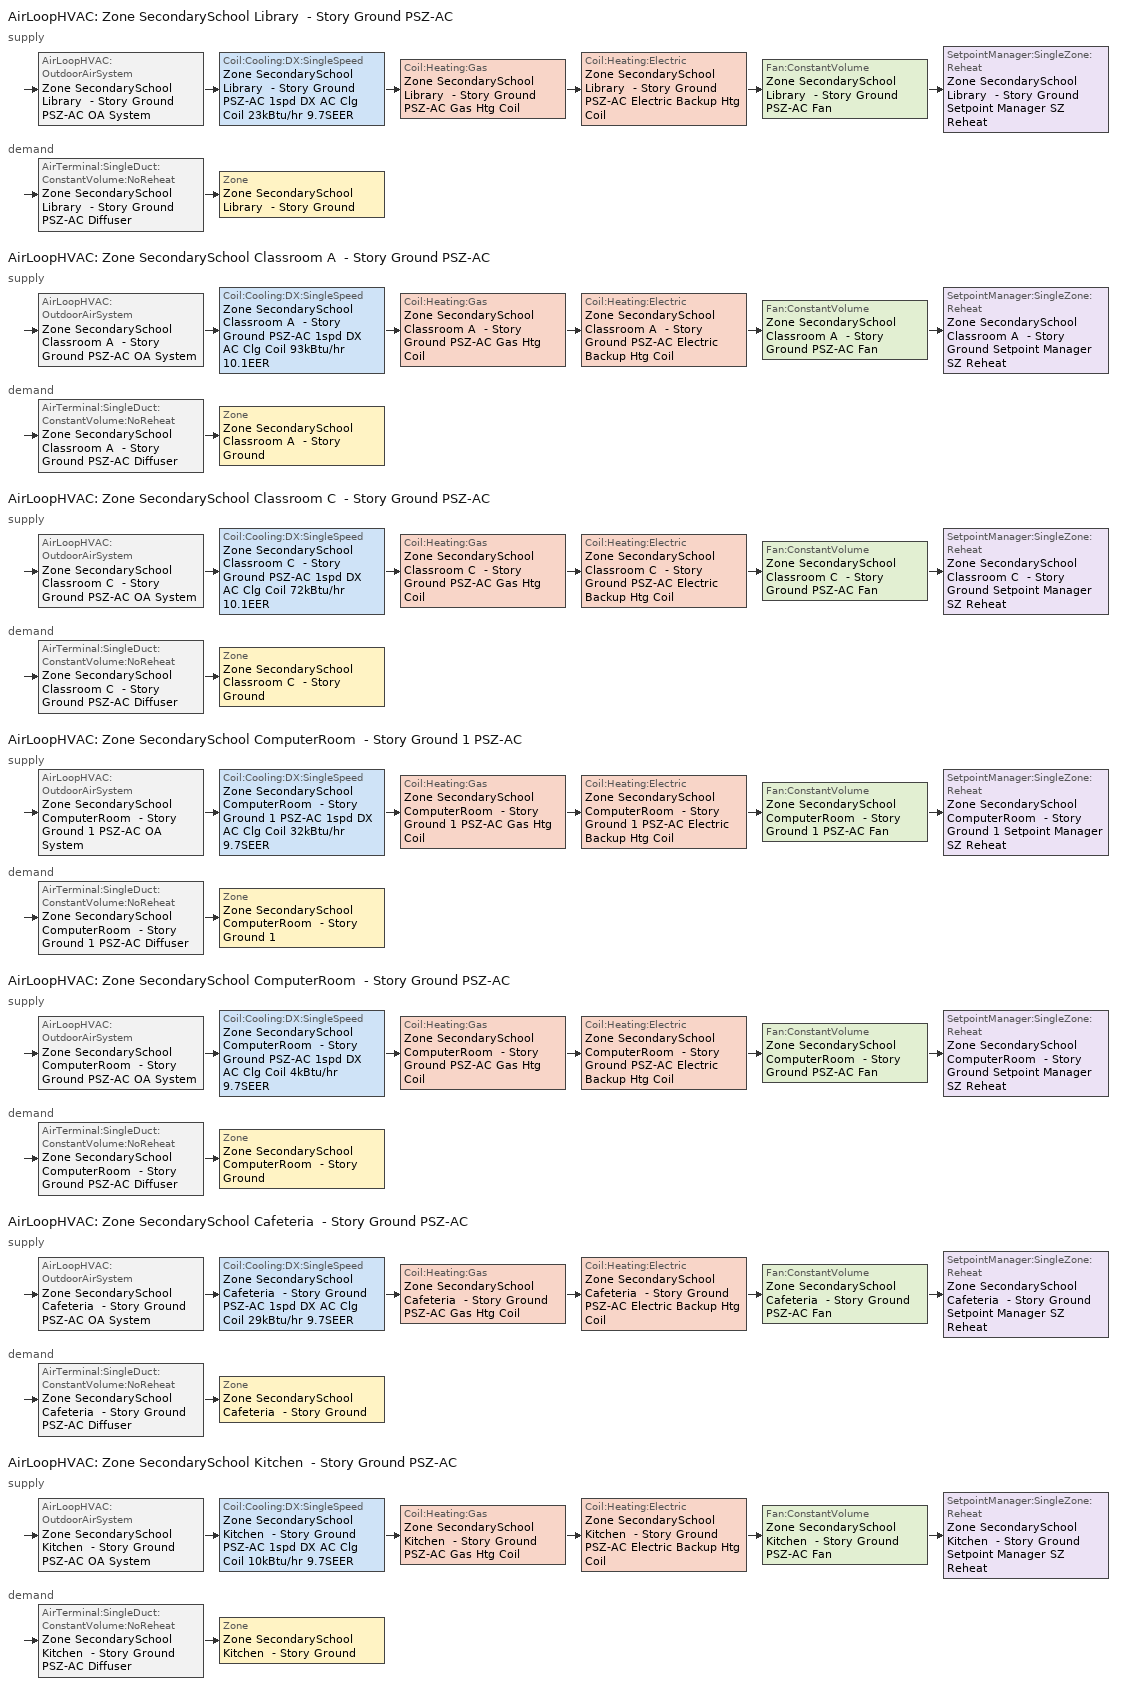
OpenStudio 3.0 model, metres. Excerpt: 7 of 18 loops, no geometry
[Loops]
AirLoopHVAC 'Zone SecondarySchool Library  - Story Ground PSZ-AC'
 supply: AirLoopHVAC:OutdoorAirSystem 'Zone SecondarySchool Library  - Story Ground PSZ-AC OA System' > Coil:Cooling:DX:SingleSpeed 'Zone SecondarySchool Library  - Story Ground PSZ-AC 1spd DX AC Clg Coil 23kBtu/hr 9.7SEER' > Coil:Heating:Gas 'Zone SecondarySchool Library  - Story Ground PSZ-AC Gas Htg Coil' > Coil:Heating:Electric 'Zone SecondarySchool Library  - Story Ground PSZ-AC Electric Backup Htg Coil' > Fan:ConstantVolume 'Zone SecondarySchool Library  - Story Ground PSZ-AC Fan' > SetpointManager:SingleZone:Reheat 'Zone SecondarySchool Library  - Story Ground Setpoint Manager SZ Reheat'
 demand: AirTerminal:SingleDuct:ConstantVolume:NoReheat 'Zone SecondarySchool Library  - Story Ground PSZ-AC Diffuser' > Zone 'Zone SecondarySchool Library  - Story Ground'
AirLoopHVAC 'Zone SecondarySchool Classroom A  - Story Ground PSZ-AC'
 supply: AirLoopHVAC:OutdoorAirSystem 'Zone SecondarySchool Classroom A  - Story Ground PSZ-AC OA System' > Coil:Cooling:DX:SingleSpeed 'Zone SecondarySchool Classroom A  - Story Ground PSZ-AC 1spd DX AC Clg Coil 93kBtu/hr 10.1EER' > Coil:Heating:Gas 'Zone SecondarySchool Classroom A  - Story Ground PSZ-AC Gas Htg Coil' > Coil:Heating:Electric 'Zone SecondarySchool Classroom A  - Story Ground PSZ-AC Electric Backup Htg Coil' > Fan:ConstantVolume 'Zone SecondarySchool Classroom A  - Story Ground PSZ-AC Fan' > SetpointManager:SingleZone:Reheat 'Zone SecondarySchool Classroom A  - Story Ground Setpoint Manager SZ Reheat'
 demand: AirTerminal:SingleDuct:ConstantVolume:NoReheat 'Zone SecondarySchool Classroom A  - Story Ground PSZ-AC Diffuser' > Zone 'Zone SecondarySchool Classroom A  - Story Ground'
AirLoopHVAC 'Zone SecondarySchool Classroom C  - Story Ground PSZ-AC'
 supply: AirLoopHVAC:OutdoorAirSystem 'Zone SecondarySchool Classroom C  - Story Ground PSZ-AC OA System' > Coil:Cooling:DX:SingleSpeed 'Zone SecondarySchool Classroom C  - Story Ground PSZ-AC 1spd DX AC Clg Coil 72kBtu/hr 10.1EER' > Coil:Heating:Gas 'Zone SecondarySchool Classroom C  - Story Ground PSZ-AC Gas Htg Coil' > Coil:Heating:Electric 'Zone SecondarySchool Classroom C  - Story Ground PSZ-AC Electric Backup Htg Coil' > Fan:ConstantVolume 'Zone SecondarySchool Classroom C  - Story Ground PSZ-AC Fan' > SetpointManager:SingleZone:Reheat 'Zone SecondarySchool Classroom C  - Story Ground Setpoint Manager SZ Reheat'
 demand: AirTerminal:SingleDuct:ConstantVolume:NoReheat 'Zone SecondarySchool Classroom C  - Story Ground PSZ-AC Diffuser' > Zone 'Zone SecondarySchool Classroom C  - Story Ground'
AirLoopHVAC 'Zone SecondarySchool ComputerRoom  - Story Ground 1 PSZ-AC'
 supply: AirLoopHVAC:OutdoorAirSystem 'Zone SecondarySchool ComputerRoom  - Story Ground 1 PSZ-AC OA System' > Coil:Cooling:DX:SingleSpeed 'Zone SecondarySchool ComputerRoom  - Story Ground 1 PSZ-AC 1spd DX AC Clg Coil 32kBtu/hr 9.7SEER' > Coil:Heating:Gas 'Zone SecondarySchool ComputerRoom  - Story Ground 1 PSZ-AC Gas Htg Coil' > Coil:Heating:Electric 'Zone SecondarySchool ComputerRoom  - Story Ground 1 PSZ-AC Electric Backup Htg Coil' > Fan:ConstantVolume 'Zone SecondarySchool ComputerRoom  - Story Ground 1 PSZ-AC Fan' > SetpointManager:SingleZone:Reheat 'Zone SecondarySchool ComputerRoom  - Story Ground 1 Setpoint Manager SZ Reheat'
 demand: AirTerminal:SingleDuct:ConstantVolume:NoReheat 'Zone SecondarySchool ComputerRoom  - Story Ground 1 PSZ-AC Diffuser' > Zone 'Zone SecondarySchool ComputerRoom  - Story Ground 1'
AirLoopHVAC 'Zone SecondarySchool ComputerRoom  - Story Ground PSZ-AC'
 supply: AirLoopHVAC:OutdoorAirSystem 'Zone SecondarySchool ComputerRoom  - Story Ground PSZ-AC OA System' > Coil:Cooling:DX:SingleSpeed 'Zone SecondarySchool ComputerRoom  - Story Ground PSZ-AC 1spd DX AC Clg Coil 4kBtu/hr 9.7SEER' > Coil:Heating:Gas 'Zone SecondarySchool ComputerRoom  - Story Ground PSZ-AC Gas Htg Coil' > Coil:Heating:Electric 'Zone SecondarySchool ComputerRoom  - Story Ground PSZ-AC Electric Backup Htg Coil' > Fan:ConstantVolume 'Zone SecondarySchool ComputerRoom  - Story Ground PSZ-AC Fan' > SetpointManager:SingleZone:Reheat 'Zone SecondarySchool ComputerRoom  - Story Ground Setpoint Manager SZ Reheat'
 demand: AirTerminal:SingleDuct:ConstantVolume:NoReheat 'Zone SecondarySchool ComputerRoom  - Story Ground PSZ-AC Diffuser' > Zone 'Zone SecondarySchool ComputerRoom  - Story Ground'
AirLoopHVAC 'Zone SecondarySchool Cafeteria  - Story Ground PSZ-AC'
 supply: AirLoopHVAC:OutdoorAirSystem 'Zone SecondarySchool Cafeteria  - Story Ground PSZ-AC OA System' > Coil:Cooling:DX:SingleSpeed 'Zone SecondarySchool Cafeteria  - Story Ground PSZ-AC 1spd DX AC Clg Coil 29kBtu/hr 9.7SEER' > Coil:Heating:Gas 'Zone SecondarySchool Cafeteria  - Story Ground PSZ-AC Gas Htg Coil' > Coil:Heating:Electric 'Zone SecondarySchool Cafeteria  - Story Ground PSZ-AC Electric Backup Htg Coil' > Fan:ConstantVolume 'Zone SecondarySchool Cafeteria  - Story Ground PSZ-AC Fan' > SetpointManager:SingleZone:Reheat 'Zone SecondarySchool Cafeteria  - Story Ground Setpoint Manager SZ Reheat'
 demand: AirTerminal:SingleDuct:ConstantVolume:NoReheat 'Zone SecondarySchool Cafeteria  - Story Ground PSZ-AC Diffuser' > Zone 'Zone SecondarySchool Cafeteria  - Story Ground'
AirLoopHVAC 'Zone SecondarySchool Kitchen  - Story Ground PSZ-AC'
 supply: AirLoopHVAC:OutdoorAirSystem 'Zone SecondarySchool Kitchen  - Story Ground PSZ-AC OA System' > Coil:Cooling:DX:SingleSpeed 'Zone SecondarySchool Kitchen  - Story Ground PSZ-AC 1spd DX AC Clg Coil 10kBtu/hr 9.7SEER' > Coil:Heating:Gas 'Zone SecondarySchool Kitchen  - Story Ground PSZ-AC Gas Htg Coil' > Coil:Heating:Electric 'Zone SecondarySchool Kitchen  - Story Ground PSZ-AC Electric Backup Htg Coil' > Fan:ConstantVolume 'Zone SecondarySchool Kitchen  - Story Ground PSZ-AC Fan' > SetpointManager:SingleZone:Reheat 'Zone SecondarySchool Kitchen  - Story Ground Setpoint Manager SZ Reheat'
 demand: AirTerminal:SingleDuct:ConstantVolume:NoReheat 'Zone SecondarySchool Kitchen  - Story Ground PSZ-AC Diffuser' > Zone 'Zone SecondarySchool Kitchen  - Story Ground'
[SizingPeriod:DesignDay] Daily Dry-Bulb Temperature Range {deltaC}=0; Barometric Pressure {Pa}=83011; Wind Direction {deg}=160; Sky Clearness=0; Rain Indicator=0; Snow Indicator=0; Day of Month=21; Month=12; Day Type=WinterDesignDay; Daylight Saving Time Indicator=0; Dry-Bulb Temperature Range Modifier Type=DefaultMultipliers; Solar Model Indicator=ASHRAEClearSky
Name | Maximum Dry-Bulb Temperature {C} | Humidity Indicating Conditions at Maximum Dry-Bulb | Wind Speed {m/s} | Humidity Indicating Type
Denver Intl Ap Ann Htg Wind 99.6% Condns WS=>MCDB | 1.8 | 1.8 | 14.1 | Wetbulb
Denver Intl Ap Ann Hum_n 99.6% Condns DP=>MCDB | -11.7 | -21.5 | 3.3 | Dewpoint
Denver Intl Ap Ann Htg 99.6% Condns DB | -17.4 | -17.4 | 3.3 | Wetbulb
[Sizing:Zone] Zone Cooling Design Supply Air Temperature Input Method=SupplyAirTemperature; Zone Cooling Design Supply Air Temperature {C}=12.7778; Zone Cooling Design Supply Air Temperature Difference {deltaC}=11.11; Zone Heating Design Supply Air Temperature Input Method=SupplyAirTemperature; Zone Heating Design Supply Air Temperature {C}=50; Zone Heating Design Supply Air Temperature Difference {deltaC}=11.11; Zone Cooling Design Supply Air Humidity Ratio {kg-H2O/kg-air}=0.0085; Zone Heating Design Supply Air Humidity Ratio {kg-H2O/kg-air}=0.008; Cooling Design Air Flow Method=DesignDay; Heating Design Air Flow Method=DesignDay; Account for Dedicated Outdoor Air System=No; Dedicated Outdoor Air System Control Strategy=NeutralSupplyAir; Dedicated Outdoor Air Low Setpoint Temperature for Design {C}=autosize; Dedicated Outdoor Air High Setpoint Temperature for Design {C}=autosize
Zone SecondarySchool Classroom A  - Story Ground; Zone SecondarySchool Classroom C  - Story Ground; Zone SecondarySchool ComputerRoom  - Story Ground; Zone SecondarySchool ComputerRoom  - Story Ground 1; Zone SecondarySchool Kitchen  - Story Ground; Zone SecondarySchool Cafeteria  - Story Ground; Zone SecondarySchool Library  - Story Ground
[Zone equipment]
Zone SecondarySchool Classroom A  - Story Ground: Zone SecondarySchool Classroom A  - Story Ground PSZ-AC Diffuser
Zone SecondarySchool Classroom C  - Story Ground: Zone SecondarySchool Classroom C  - Story Ground PSZ-AC Diffuser
Zone SecondarySchool ComputerRoom  - Story Ground: Zone SecondarySchool ComputerRoom  - Story Ground PSZ-AC Diffuser
Zone SecondarySchool ComputerRoom  - Story Ground 1: Zone SecondarySchool ComputerRoom  - Story Ground 1 PSZ-AC Diffuser
Zone SecondarySchool Kitchen  - Story Ground: Zone SecondarySchool Kitchen  - Story Ground Exhaust Fan, Zone SecondarySchool Kitchen  - Story Ground PSZ-AC Diffuser
Zone SecondarySchool Cafeteria  - Story Ground: Zone SecondarySchool Cafeteria  - Story Ground PSZ-AC Diffuser
Zone SecondarySchool Library  - Story Ground: Zone SecondarySchool Library  - Story Ground PSZ-AC Diffuser
[Fan:ZoneExhaust]
Zone SecondarySchool Kitchen  - Story Ground Exhaust Fan: Availability Schedule=SchoolSecondary Kitchen_Exhaust_SCH; Fan Total Efficiency=0.0660786; Pressure Rise {Pa}=124.544; Maximum Flow Rate {m3/s}=0.03634; Flow Fraction Schedule=SchoolSecondary Kitchen_Exhaust_SCH; System Availability Manager Coupling Mode=Decoupled
[Refrigeration:WalkIn]
Secondary School Freezer: Availability Schedule=Always On Discrete; Rated Coil Cooling Capacity {W}=5363.2; Operating Temperature {C}=-23; Rated Cooling Source Temperature {C}=-28.3333; Rated Total Heating Power {W}=0; Rated Cooling Coil Fan Power {W}=500; Rated Circulation Fan Power {W}=0; Rated Total Lighting Power {W}=240; Lighting Schedule=Always On; Defrost Type=Electric; Defrost Control Type=TimeSchedule; Defrost Schedule=Refrigeration Defrost Schedule; Defrost Drip-Down Schedule=Refrigeration Dripdown Schedule; Defrost Power {W}=3000; Temperature Termination Defrost Fraction to Ice=0.7; Restocking Schedule=Always Off; Insulated Floor Surface Area {m2}=22.2967; Insulated Floor U-Value {W/m2-K}=0.207; WalkIn Zone Boundary 1=Refrigeration Walk In Zone Boundary 1
[Refrigeration:WalkIn:ZoneBoundary]
Refrigeration Walk In Zone Boundary 1: Zone=Zone SecondarySchool Kitchen  - Story Ground; Total Insulated Surface Area Facing Zone {m2}=43.4; Insulated Surface U-Value Facing Zone {W/m2-K}=0.235; Area of Stocking Doors Facing Zone {m2}=2; Height of Stocking Doors Facing Zone {m}=2; Stocking Door Opening Schedule Name Facing Zone=door_wi_sched; Stocking Door Opening Protection Type Facing Zone=None
[AirLoopHVAC] Design Supply Air Flow Rate {m3/s}=AutoSize
Name | Availability Schedule
Zone SecondarySchool Library  - Story Ground PSZ-AC | Zone SecondarySchool Library  - Story Ground PSZ-AC Occ Sch
Zone SecondarySchool Classroom A  - Story Ground PSZ-AC | Zone SecondarySchool Classroom A  - Story Ground PSZ-AC Occ Sch
Zone SecondarySchool Classroom C  - Story Ground PSZ-AC | Zone SecondarySchool Classroom C  - Story Ground PSZ-AC Occ Sch
Zone SecondarySchool ComputerRoom  - Story Ground 1 PSZ-AC | Zone SecondarySchool ComputerRoom  - Story Ground 1 PSZ-AC Occ Sch
Zone SecondarySchool ComputerRoom  - Story Ground PSZ-AC | Zone SecondarySchool ComputerRoom  - Story Ground PSZ-AC Occ Sch
Zone SecondarySchool Cafeteria  - Story Ground PSZ-AC | Zone SecondarySchool Cafeteria  - Story Ground PSZ-AC Occ Sch
Zone SecondarySchool Kitchen  - Story Ground PSZ-AC | Zone SecondarySchool Kitchen  - Story Ground PSZ-AC Occ Sch
[Sizing:System] Type of Load to Size On=Sensible; Design Outdoor Air Flow Rate {m3/s}=Autosize; Central Heating Maximum System Air Flow Ratio=1; Preheat Design Temperature {C}=7.22222; Preheat Design Humidity Ratio {kg-H2O/kg-Air}=0.008; Precool Design Temperature {C}=12.7778; Precool Design Humidity Ratio {kg-H2O/kg-Air}=0.008; Central Cooling Design Supply Air Temperature {C}=12.7778; Central Heating Design Supply Air Temperature {C}=50; Sizing Option=Coincident; 100% Outdoor Air in Cooling=No; 100% Outdoor Air in Heating=No; Central Cooling Design Supply Air Humidity Ratio {kg-H2O/kg-Air}=0.0085; Central Heating Design Supply Air Humidity Ratio {kg-H2O/kg-Air}=0.008; Cooling Design Air Flow Method=DesignDay; Cooling Design Air Flow Rate {m3/s}=0; Heating Design Air Flow Method=DesignDay; Heating Design Air Flow Rate {m3/s}=0; System Outdoor Air Method=ZoneSum; Zone Maximum Outdoor Air Fraction=1; Cooling Supply Air Flow Rate Per Floor Area {m3/s-m2}=0.00996765; Cooling Fraction of Autosized Cooling Supply Air Flow Rate=1; Cooling Supply Air Flow Rate Per Unit Cooling Capacity {m3/s-W}=3.94755e-05; Heating Supply Air Flow Rate Per Floor Area {m3/s-m2}=0.00996765; Heating Fraction of Autosized Heating Supply Air Flow Rate=1; Heating Fraction of Autosized Cooling Supply Air Flow Rate=1; Heating Supply Air Flow Rate Per Unit Heating Capacity {m3/s-W}=3.15882e-05; Cooling Design Capacity Method=CoolingDesignCapacity; Cooling Design Capacity {W}=autosize; Cooling Design Capacity Per Floor Area {W/m2}=234.7; Fraction of Autosized Cooling Design Capacity=1; Heating Design Capacity Method=HeatingDesignCapacity; Heating Design Capacity {W}=autosize; Heating Design Capacity Per Floor Area {W/m2}=157; Fraction of Autosized Heating Design Capacity=1; Central Cooling Capacity Control Method=OnOff
Zone SecondarySchool Library  - Story Ground PSZ-AC; Zone SecondarySchool Classroom A  - Story Ground PSZ-AC; Zone SecondarySchool Classroom C  - Story Ground PSZ-AC; Zone SecondarySchool ComputerRoom  - Story Ground 1 PSZ-AC; Zone SecondarySchool ComputerRoom  - Story Ground PSZ-AC; Zone SecondarySchool Cafeteria  - Story Ground PSZ-AC; Zone SecondarySchool Kitchen  - Story Ground PSZ-AC
[SetpointManager:SingleZone:Reheat] Minimum Supply Air Temperature {C}=12.7778; Maximum Supply Air Temperature {C}=50
Name | Control Zone | Setpoint Node or NodeList
Zone SecondarySchool Library  - Story Ground Setpoint Manager SZ Reheat | Zone SecondarySchool Library  - Story Ground | Zone SecondarySchool Library  - Story Ground PSZ-AC Supply Outlet Node
Zone SecondarySchool Classroom A  - Story Ground Setpoint Manager SZ Reheat | Zone SecondarySchool Classroom A  - Story Ground | Zone SecondarySchool Classroom A  - Story Ground PSZ-AC Supply Outlet Node
Zone SecondarySchool Classroom C  - Story Ground Setpoint Manager SZ Reheat | Zone SecondarySchool Classroom C  - Story Ground | Zone SecondarySchool Classroom C  - Story Ground PSZ-AC Supply Outlet Node
Zone SecondarySchool ComputerRoom  - Story Ground 1 Setpoint Manager SZ Reheat | Zone SecondarySchool ComputerRoom  - Story Ground 1 | Zone SecondarySchool ComputerRoom  - Story Ground 1 PSZ-AC Supply Outlet Node
Zone SecondarySchool ComputerRoom  - Story Ground Setpoint Manager SZ Reheat | Zone SecondarySchool ComputerRoom  - Story Ground | Zone SecondarySchool ComputerRoom  - Story Ground PSZ-AC Supply Outlet Node
Zone SecondarySchool Cafeteria  - Story Ground Setpoint Manager SZ Reheat | Zone SecondarySchool Cafeteria  - Story Ground | Zone SecondarySchool Cafeteria  - Story Ground PSZ-AC Supply Outlet Node
Zone SecondarySchool Kitchen  - Story Ground Setpoint Manager SZ Reheat | Zone SecondarySchool Kitchen  - Story Ground | Zone SecondarySchool Kitchen  - Story Ground PSZ-AC Supply Outlet Node
[Fan:ConstantVolume] Availability Schedule=Always On Discrete; Pressure Rise {Pa}=622.722; Maximum Flow Rate {m3/s}=AutoSize; Motor In Airstream Fraction=1
Name | Fan Total Efficiency | Motor Efficiency
Zone SecondarySchool Library  - Story Ground PSZ-AC Fan; Zone SecondarySchool ComputerRoom  - Story Ground 1 PSZ-AC Fan; Zone SecondarySchool ComputerRoom  - Story Ground PSZ-AC Fan; Zone SecondarySchool Cafeteria  - Story Ground PSZ-AC Fan; Zone SecondarySchool Kitchen  - Story Ground PSZ-AC Fan | 0.53625 | 0.825
Zone SecondarySchool Classroom A  - Story Ground PSZ-AC Fan | 0.56875 | 0.875
Zone SecondarySchool Classroom C  - Story Ground PSZ-AC Fan | 0.546 | 0.84
[Coil:Heating:Gas] Availability Schedule=Always On Discrete; Gas Burner Efficiency=0.8; Nominal Capacity {W}=AutoSize; Parasitic Electric Load {W}=0; Parasitic Gas Load {W}=0
Zone SecondarySchool Library  - Story Ground PSZ-AC Gas Htg Coil; Zone SecondarySchool Classroom A  - Story Ground PSZ-AC Gas Htg Coil; Zone SecondarySchool Classroom C  - Story Ground PSZ-AC Gas Htg Coil; Zone SecondarySchool ComputerRoom  - Story Ground 1 PSZ-AC Gas Htg Coil; Zone SecondarySchool ComputerRoom  - Story Ground PSZ-AC Gas Htg Coil; Zone SecondarySchool Cafeteria  - Story Ground PSZ-AC Gas Htg Coil; Zone SecondarySchool Kitchen  - Story Ground PSZ-AC Gas Htg Coil
[Coil:Heating:Electric] Availability Schedule=Always On Discrete; Efficiency=1
Zone SecondarySchool Library  - Story Ground PSZ-AC Electric Backup Htg Coil; Zone SecondarySchool Classroom A  - Story Ground PSZ-AC Electric Backup Htg Coil; Zone SecondarySchool Classroom C  - Story Ground PSZ-AC Electric Backup Htg Coil; Zone SecondarySchool ComputerRoom  - Story Ground 1 PSZ-AC Electric Backup Htg Coil; Zone SecondarySchool ComputerRoom  - Story Ground PSZ-AC Electric Backup Htg Coil; Zone SecondarySchool Cafeteria  - Story Ground PSZ-AC Electric Backup Htg Coil; Zone SecondarySchool Kitchen  - Story Ground PSZ-AC Electric Backup Htg Coil
[Coil:Cooling:DX:SingleSpeed] Availability Schedule=Always On Discrete; Rated Total Cooling Capacity {W}=autosize; Rated Sensible Heat Ratio=autosize; Rated Air Flow Rate {m3/s}=autosize; Rated Evaporator Fan Power Per Volume Flow Rate {W/(m3/s)}=773.3; Total Cooling Capacity Function of Temperature Curve=CoilClgDXQRatio_fTwbToadbSI; Total Cooling Capacity Function of Flow Fraction Curve=CoilClgDXSnglQRatio_fCFMRatio; Energy Input Ratio Function of Temperature Curve=CoilClgDXEIRRatio_fTwbToadbSI; Energy Input Ratio Function of Flow Fraction Curve=CoilClgDXSnglEIRRatio_fCFMRatio; Part Load Fraction Correlation Curve=CoilClgDXEIRRatio_fQFrac; Minimum Outdoor Dry-Bulb Temperature for Compressor Operation {C}=-25; Condenser Type=AirCooled; Evaporative Condenser Effectiveness=0; Evaporative Condenser Air Flow Rate {m3/s}=Autosize; Evaporative Condenser Pump Rated Power Consumption {W}=Autosize; Crankcase Heater Capacity {W}=0; Maximum Outdoor Dry-Bulb Temperature for Crankcase Heater Operation {C}=0; Basin Heater Capacity {W/K}=0; Basin Heater Setpoint Temperature {C}=10
Name | Rated COP {W/W}
Zone SecondarySchool Library  - Story Ground PSZ-AC 1spd DX AC Clg Coil 23kBtu/hr 9.7SEER; Zone SecondarySchool ComputerRoom  - Story Ground 1 PSZ-AC 1spd DX AC Clg Coil 32kBtu/hr 9.7SEER; Zone SecondarySchool ComputerRoom  - Story Ground PSZ-AC 1spd DX AC Clg Coil 4kBtu/hr 9.7SEER; Zone SecondarySchool Cafeteria  - Story Ground PSZ-AC 1spd DX AC Clg Coil 29kBtu/hr 9.7SEER; Zone SecondarySchool Kitchen  - Story Ground PSZ-AC 1spd DX AC Clg Coil 10kBtu/hr 9.7SEER | 3.14722
Zone SecondarySchool Classroom A  - Story Ground PSZ-AC 1spd DX AC Clg Coil 93kBtu/hr 10.1EER; Zone SecondarySchool Classroom C  - Story Ground PSZ-AC 1spd DX AC Clg Coil 72kBtu/hr 10.1EER | 3.49917
[Controller:OutdoorAir] Minimum Outdoor Air Flow Rate {m3/s}=autosize; Maximum Outdoor Air Flow Rate {m3/s}=Autosize; Economizer Control Action Type=ModulateFlow; Lockout Type=LockoutWithCompressor; Minimum Limit Type=FixedMinimum; High Humidity Control=No; Heat Recovery Bypass Control Type=BypassWhenWithinEconomizerLimits
Name | Economizer Control Type | Economizer Maximum Limit Dry-Bulb Temperature {C} | Economizer Maximum Limit Enthalpy {J/kg} | Minimum Outdoor Air Schedule | Controller Mechanical Ventilation
Zone SecondarySchool Library  - Story Ground PSZ-AC OA System Controller | NoEconomizer | 28 | 64000 | Always On Discrete | Controller Mechanical Ventilation 8
Zone SecondarySchool Classroom A  - Story Ground PSZ-AC OA System Controller | DifferentialDryBulb |  |  | Zone SecondarySchool Classroom A  - Story Ground PSZ-AC Occ Sch | Controller Mechanical Ventilation 9
Zone SecondarySchool Classroom C  - Story Ground PSZ-AC OA System Controller | DifferentialDryBulb |  |  | Zone SecondarySchool Classroom C  - Story Ground PSZ-AC Occ Sch | Controller Mechanical Ventilation 10
Zone SecondarySchool ComputerRoom  - Story Ground 1 PSZ-AC OA System Controller | NoEconomizer | 28 | 64000 | Always On Discrete | Controller Mechanical Ventilation 11
Zone SecondarySchool ComputerRoom  - Story Ground PSZ-AC OA System Controller | NoEconomizer | 28 | 64000 | Always On Discrete | Controller Mechanical Ventilation 12
Zone SecondarySchool Cafeteria  - Story Ground PSZ-AC OA System Controller | NoEconomizer | 28 | 64000 | Always On Discrete | Controller Mechanical Ventilation 13
Zone SecondarySchool Kitchen  - Story Ground PSZ-AC OA System Controller | NoEconomizer | 28 | 64000 | Always On Discrete | Controller Mechanical Ventilation 14
[Controller:MechanicalVentilation] Availability Schedule=Always On Discrete; System Outdoor Air Method=ZoneSum
Controller Mechanical Ventilation 8; Controller Mechanical Ventilation 9; Controller Mechanical Ventilation 10; Controller Mechanical Ventilation 11; Controller Mechanical Ventilation 12; Controller Mechanical Ventilation 13; Controller Mechanical Ventilation 14
[AirLoopHVAC:OutdoorAirSystem]
Name | Controller
Zone SecondarySchool Library  - Story Ground PSZ-AC OA System | Zone SecondarySchool Library  - Story Ground PSZ-AC OA System Controller
Zone SecondarySchool Classroom A  - Story Ground PSZ-AC OA System | Zone SecondarySchool Classroom A  - Story Ground PSZ-AC OA System Controller
Zone SecondarySchool Classroom C  - Story Ground PSZ-AC OA System | Zone SecondarySchool Classroom C  - Story Ground PSZ-AC OA System Controller
Zone SecondarySchool ComputerRoom  - Story Ground 1 PSZ-AC OA System | Zone SecondarySchool ComputerRoom  - Story Ground 1 PSZ-AC OA System Controller
Zone SecondarySchool ComputerRoom  - Story Ground PSZ-AC OA System | Zone SecondarySchool ComputerRoom  - Story Ground PSZ-AC OA System Controller
Zone SecondarySchool Cafeteria  - Story Ground PSZ-AC OA System | Zone SecondarySchool Cafeteria  - Story Ground PSZ-AC OA System Controller
Zone SecondarySchool Kitchen  - Story Ground PSZ-AC OA System | Zone SecondarySchool Kitchen  - Story Ground PSZ-AC OA System Controller
[AirTerminal:SingleDuct:ConstantVolume:NoReheat] Availability Schedule=Always On Discrete; Maximum Air Flow Rate {m3/s}=AutoSize
Zone SecondarySchool Library  - Story Ground PSZ-AC Diffuser; Zone SecondarySchool Classroom A  - Story Ground PSZ-AC Diffuser; Zone SecondarySchool Classroom C  - Story Ground PSZ-AC Diffuser; Zone SecondarySchool ComputerRoom  - Story Ground 1 PSZ-AC Diffuser; Zone SecondarySchool ComputerRoom  - Story Ground PSZ-AC Diffuser; Zone SecondarySchool Cafeteria  - Story Ground PSZ-AC Diffuser; Zone SecondarySchool Kitchen  - Story Ground PSZ-AC Diffuser
[Schedule:Ruleset]
Name | Default Day Schedule | Summer Design Day Schedule | Winter Design Day Schedule
SchoolSecondary Kitchen_Exhaust_SCH | SchoolSecondary Kitchen_Exhaust_SCH Default | SchoolSecondary Kitchen_Exhaust_SCH Summer Design Day | SchoolSecondary Kitchen_Exhaust_SCH Winter Design Day
Always Off | Always Off Default | Always Off Summer Design Day | Always Off Winter Design Day
Always On | Always On Default
door_wi_sched | door_wi_sched Default
Refrigeration Defrost Schedule | Refrigeration Defrost Schedule Default - Secondary School Freezer
Refrigeration Dripdown Schedule | Refrigeration Dripdown Schedule Default - Secondary School Freezer
Zone SecondarySchool Cafeteria  - Story Ground PSZ-AC Occ Sch | Zone SecondarySchool Cafeteria  - Story Ground PSZ-AC Occ Sch Default | Zone SecondarySchool Cafeteria  - Story Ground PSZ-AC Occ Sch Summer Design Day | Zone SecondarySchool Cafeteria  - Story Ground PSZ-AC Occ Sch Winter Design Day
Zone SecondarySchool Classroom A  - Story Ground PSZ-AC Occ Sch | Zone SecondarySchool Classroom A  - Story Ground PSZ-AC Occ Sch Default | Zone SecondarySchool Classroom A  - Story Ground PSZ-AC Occ Sch Summer Design Day | Zone SecondarySchool Classroom A  - Story Ground PSZ-AC Occ Sch Winter Design Day
Zone SecondarySchool Classroom C  - Story Ground PSZ-AC Occ Sch | Zone SecondarySchool Classroom C  - Story Ground PSZ-AC Occ Sch Default | Zone SecondarySchool Classroom C  - Story Ground PSZ-AC Occ Sch Summer Design Day | Zone SecondarySchool Classroom C  - Story Ground PSZ-AC Occ Sch Winter Design Day
Zone SecondarySchool ComputerRoom  - Story Ground 1 PSZ-AC Occ Sch | Zone SecondarySchool ComputerRoom  - Story Ground 1 PSZ-AC Occ Sch Default | Zone SecondarySchool ComputerRoom  - Story Ground 1 PSZ-AC Occ Sch Summer Design Day | Zone SecondarySchool ComputerRoom  - Story Ground 1 PSZ-AC Occ Sch Winter Design Day
Zone SecondarySchool ComputerRoom  - Story Ground PSZ-AC Occ Sch | Zone SecondarySchool ComputerRoom  - Story Ground PSZ-AC Occ Sch Default | Zone SecondarySchool ComputerRoom  - Story Ground PSZ-AC Occ Sch Summer Design Day | Zone SecondarySchool ComputerRoom  - Story Ground PSZ-AC Occ Sch Winter Design Day
Zone SecondarySchool Kitchen  - Story Ground PSZ-AC Occ Sch | Zone SecondarySchool Kitchen  - Story Ground PSZ-AC Occ Sch Default | Zone SecondarySchool Kitchen  - Story Ground PSZ-AC Occ Sch Summer Design Day | Zone SecondarySchool Kitchen  - Story Ground PSZ-AC Occ Sch Winter Design Day
Zone SecondarySchool Library  - Story Ground PSZ-AC Occ Sch | Zone SecondarySchool Library  - Story Ground PSZ-AC Occ Sch Default | Zone SecondarySchool Library  - Story Ground PSZ-AC Occ Sch Summer Design Day | Zone SecondarySchool Library  - Story Ground PSZ-AC Occ Sch Winter Design Day
[Schedule:Day]
SchoolSecondary Kitchen_Exhaust_SCH Default; SchoolSecondary Kitchen_Exhaust_SCH Wknd Day; SchoolSecondary Kitchen_Exhaust_SCH Wknd Day 1; Always Off Default; Always Off Winter Design Day; Always Off Summer Design Day; Zone SecondarySchool Cafeteria  - Story Ground PSZ-AC Occ Sch Sunday; Zone SecondarySchool Classroom A  - Story Ground PSZ-AC Occ Sch Sunday; Zone SecondarySchool Classroom C  - Story Ground PSZ-AC Occ Sch Sunday; Zone SecondarySchool ComputerRoom  - Story Ground 1 PSZ-AC Occ Sch Sunday; Zone SecondarySchool ComputerRoom  - Story Ground PSZ-AC Occ Sch Sunday; Zone SecondarySchool Kitchen  - Story Ground PSZ-AC Occ Sch Sunday; Zone SecondarySchool Library  - Story Ground PSZ-AC Occ Sch Sunday: 24, 0, 0
SchoolSecondary Kitchen_Exhaust_SCH Wkdy Day: 8, 0, 0, 17, 0, 1, 24, 0, 0
SchoolSecondary Kitchen_Exhaust_SCH Wkdy Day 1; SchoolSecondary Kitchen_Exhaust_SCH Wkdy Day 2; SchoolSecondary Kitchen_Exhaust_SCH Winter Design Day; SchoolSecondary Kitchen_Exhaust_SCH Summer Design Day; Zone SecondarySchool Classroom A  - Story Ground PSZ-AC Occ Sch Default; Zone SecondarySchool Classroom C  - Story Ground PSZ-AC Occ Sch Default; Zone SecondarySchool ComputerRoom  - Story Ground 1 PSZ-AC Occ Sch Default; Zone SecondarySchool ComputerRoom  - Story Ground PSZ-AC Occ Sch Default; Zone SecondarySchool Kitchen  - Story Ground PSZ-AC Occ Sch Default; Zone SecondarySchool Library  - Story Ground PSZ-AC Occ Sch Default: 8, 0, 0, 21, 0, 1, 24, 0, 0
Always On Default; Zone SecondarySchool Cafeteria  - Story Ground PSZ-AC Occ Sch Winter Design Day; Zone SecondarySchool Cafeteria  - Story Ground PSZ-AC Occ Sch Summer Design Day; Zone SecondarySchool Classroom A  - Story Ground PSZ-AC Occ Sch Winter Design Day; Zone SecondarySchool Classroom A  - Story Ground PSZ-AC Occ Sch Summer Design Day; Zone SecondarySchool Classroom C  - Story Ground PSZ-AC Occ Sch Winter Design Day; Zone SecondarySchool Classroom C  - Story Ground PSZ-AC Occ Sch Summer Design Day; Zone SecondarySchool ComputerRoom  - Story Ground 1 PSZ-AC Occ Sch Winter Design Day; Zone SecondarySchool ComputerRoom  - Story Ground 1 PSZ-AC Occ Sch Summer Design Day; Zone SecondarySchool ComputerRoom  - Story Ground PSZ-AC Occ Sch Winter Design Day; Zone SecondarySchool ComputerRoom  - Story Ground PSZ-AC Occ Sch Summer Design Day; Zone SecondarySchool Kitchen  - Story Ground PSZ-AC Occ Sch Winter Design Day; Zone SecondarySchool Kitchen  - Story Ground PSZ-AC Occ Sch Summer Design Day; Zone SecondarySchool Library  - Story Ground PSZ-AC Occ Sch Winter Design Day; Zone SecondarySchool Library  - Story Ground PSZ-AC Occ Sch Summer Design Day: 24, 0, 1
door_wi_sched Default: 6, 0, 0, 22, 0, 0.0625, 24, 0, 0
Refrigeration Defrost Schedule Default - Secondary School Freezer; Refrigeration Dripdown Schedule Default - Secondary School Freezer: 0, 45, 0, 24, 0, 0
Zone SecondarySchool Cafeteria  - Story Ground PSZ-AC Occ Sch Default; Zone SecondarySchool Cafeteria  - Story Ground PSZ-AC Occ Sch Monday 2; Zone SecondarySchool Cafeteria  - Story Ground PSZ-AC Occ Sch Tuesday; Zone SecondarySchool Cafeteria  - Story Ground PSZ-AC Occ Sch Tuesday 2; Zone SecondarySchool Cafeteria  - Story Ground PSZ-AC Occ Sch Wednesday; Zone SecondarySchool Cafeteria  - Story Ground PSZ-AC Occ Sch Wednesday 2; Zone SecondarySchool Cafeteria  - Story Ground PSZ-AC Occ Sch Thursday; Zone SecondarySchool Cafeteria  - Story Ground PSZ-AC Occ Sch Thursday 2; Zone SecondarySchool Cafeteria  - Story Ground PSZ-AC Occ Sch Friday; Zone SecondarySchool Cafeteria  - Story Ground PSZ-AC Occ Sch Friday 2: 9, 0, 0, 20, 0, 1, 24, 0, 0
Zone SecondarySchool Cafeteria  - Story Ground PSZ-AC Occ Sch Monday 1; Zone SecondarySchool Cafeteria  - Story Ground PSZ-AC Occ Sch Tuesday 1; Zone SecondarySchool Cafeteria  - Story Ground PSZ-AC Occ Sch Wednesday 1; Zone SecondarySchool Cafeteria  - Story Ground PSZ-AC Occ Sch Thursday 1; Zone SecondarySchool Cafeteria  - Story Ground PSZ-AC Occ Sch Friday 1: 9, 0, 0, 19, 0, 1, 24, 0, 0
[Schedule:Rule] Date Specification Type=DateRange
Name | Schedule Ruleset | Rule Order | Day Schedule | Apply Monday | Apply Tuesday | Apply Wednesday | Apply Thursday | Apply Friday | Start Month | Start Day | End Month | End Day | Apply Sunday | Apply Saturday
Schedule Rule 88 | SchoolSecondary Kitchen_Exhaust_SCH | 4 | SchoolSecondary Kitchen_Exhaust_SCH Wkdy Day | Yes | Yes | Yes | Yes | Yes | 1 | 1 | 6 | 30
Schedule Rule 89 | SchoolSecondary Kitchen_Exhaust_SCH | 3 | SchoolSecondary Kitchen_Exhaust_SCH Wkdy Day 1 | Yes | Yes | Yes | Yes | Yes | 7 | 1 | 9 | 1
Schedule Rule 90 | SchoolSecondary Kitchen_Exhaust_SCH | 2 | SchoolSecondary Kitchen_Exhaust_SCH Wkdy Day 2 | Yes | Yes | Yes | Yes | Yes | 9 | 1 | 12 | 31
Schedule Rule 91 | SchoolSecondary Kitchen_Exhaust_SCH | 1 | SchoolSecondary Kitchen_Exhaust_SCH Wknd Day |  |  |  |  |  | 1 | 1 | 6 | 30 | Yes | Yes
Schedule Rule 92 | SchoolSecondary Kitchen_Exhaust_SCH | 0 | SchoolSecondary Kitchen_Exhaust_SCH Wknd Day 1 |  |  |  |  |  | 7 | 1 | 9 | 1 | Yes | Yes
Zone SecondarySchool Cafeteria  - Story Ground PSZ-AC Occ Sch Monday Rule 1 | Zone SecondarySchool Cafeteria  - Story Ground PSZ-AC Occ Sch | 14 | Zone SecondarySchool Cafeteria  - Story Ground PSZ-AC Occ Sch Monday 1 | Yes |  |  |  |  | 6 | 27 | 8 | 28
Zone SecondarySchool Cafeteria  - Story Ground PSZ-AC Occ Sch Monday Rule 2 | Zone SecondarySchool Cafeteria  - Story Ground PSZ-AC Occ Sch | 13 | Zone SecondarySchool Cafeteria  - Story Ground PSZ-AC Occ Sch Monday 2 | Yes |  |  |  |  | 8 | 29 | 12 | 31
Zone SecondarySchool Cafeteria  - Story Ground PSZ-AC Occ Sch Tuesday Rule | Zone SecondarySchool Cafeteria  - Story Ground PSZ-AC Occ Sch | 12 | Zone SecondarySchool Cafeteria  - Story Ground PSZ-AC Occ Sch Tuesday |  | Yes |  |  |  | 1 | 1 | 6 | 27
Zone SecondarySchool Cafeteria  - Story Ground PSZ-AC Occ Sch Tuesday Rule 1 | Zone SecondarySchool Cafeteria  - Story Ground PSZ-AC Occ Sch | 11 | Zone SecondarySchool Cafeteria  - Story Ground PSZ-AC Occ Sch Tuesday 1 |  | Yes |  |  |  | 6 | 28 | 8 | 29
Zone SecondarySchool Cafeteria  - Story Ground PSZ-AC Occ Sch Tuesday Rule 2 | Zone SecondarySchool Cafeteria  - Story Ground PSZ-AC Occ Sch | 10 | Zone SecondarySchool Cafeteria  - Story Ground PSZ-AC Occ Sch Tuesday 2 |  | Yes |  |  |  | 8 | 30 | 12 | 31
Zone SecondarySchool Cafeteria  - Story Ground PSZ-AC Occ Sch Wednesday Rule | Zone SecondarySchool Cafeteria  - Story Ground PSZ-AC Occ Sch | 9 | Zone SecondarySchool Cafeteria  - Story Ground PSZ-AC Occ Sch Wednesday |  |  | Yes |  |  | 1 | 1 | 6 | 28
Zone SecondarySchool Cafeteria  - Story Ground PSZ-AC Occ Sch Wednesday Rule 1 | Zone SecondarySchool Cafeteria  - Story Ground PSZ-AC Occ Sch | 8 | Zone SecondarySchool Cafeteria  - Story Ground PSZ-AC Occ Sch Wednesday 1 |  |  | Yes |  |  | 6 | 29 | 8 | 30
Zone SecondarySchool Cafeteria  - Story Ground PSZ-AC Occ Sch Wednesday Rule 2 | Zone SecondarySchool Cafeteria  - Story Ground PSZ-AC Occ Sch | 7 | Zone SecondarySchool Cafeteria  - Story Ground PSZ-AC Occ Sch Wednesday 2 |  |  | Yes |  |  | 8 | 31 | 12 | 31
Zone SecondarySchool Cafeteria  - Story Ground PSZ-AC Occ Sch Thursday Rule | Zone SecondarySchool Cafeteria  - Story Ground PSZ-AC Occ Sch | 6 | Zone SecondarySchool Cafeteria  - Story Ground PSZ-AC Occ Sch Thursday |  |  |  | Yes |  | 1 | 1 | 6 | 29
Zone SecondarySchool Cafeteria  - Story Ground PSZ-AC Occ Sch Thursday Rule 1 | Zone SecondarySchool Cafeteria  - Story Ground PSZ-AC Occ Sch | 5 | Zone SecondarySchool Cafeteria  - Story Ground PSZ-AC Occ Sch Thursday 1 |  |  |  | Yes |  | 6 | 30 | 8 | 31
Zone SecondarySchool Cafeteria  - Story Ground PSZ-AC Occ Sch Thursday Rule 2 | Zone SecondarySchool Cafeteria  - Story Ground PSZ-AC Occ Sch | 4 | Zone SecondarySchool Cafeteria  - Story Ground PSZ-AC Occ Sch Thursday 2 |  |  |  | Yes |  | 9 | 1 | 12 | 31
Zone SecondarySchool Cafeteria  - Story Ground PSZ-AC Occ Sch Friday Rule | Zone SecondarySchool Cafeteria  - Story Ground PSZ-AC Occ Sch | 3 | Zone SecondarySchool Cafeteria  - Story Ground PSZ-AC Occ Sch Friday |  |  |  |  | Yes | 1 | 1 | 6 | 30
Zone SecondarySchool Cafeteria  - Story Ground PSZ-AC Occ Sch Friday Rule 1 | Zone SecondarySchool Cafeteria  - Story Ground PSZ-AC Occ Sch | 2 | Zone SecondarySchool Cafeteria  - Story Ground PSZ-AC Occ Sch Friday 1 |  |  |  |  | Yes | 7 | 1 | 8 | 25
Zone SecondarySchool Cafeteria  - Story Ground PSZ-AC Occ Sch Friday Rule 2 | Zone SecondarySchool Cafeteria  - Story Ground PSZ-AC Occ Sch | 1 | Zone SecondarySchool Cafeteria  - Story Ground PSZ-AC Occ Sch Friday 2 |  |  |  |  | Yes | 8 | 26 | 12 | 31
Zone SecondarySchool Cafeteria  - Story Ground PSZ-AC Occ Sch Sunday Rule | Zone SecondarySchool Cafeteria  - Story Ground PSZ-AC Occ Sch | 0 | Zone SecondarySchool Cafeteria  - Story Ground PSZ-AC Occ Sch Sunday |  |  |  |  |  | 1 | 1 | 12 | 31 | Yes | Yes
Zone SecondarySchool Classroom A  - Story Ground PSZ-AC Occ Sch Sunday Rule | Zone SecondarySchool Classroom A  - Story Ground PSZ-AC Occ Sch | 0 | Zone SecondarySchool Classroom A  - Story Ground PSZ-AC Occ Sch Sunday |  |  |  |  |  | 1 | 1 | 12 | 31 | Yes | Yes
Zone SecondarySchool Classroom C  - Story Ground PSZ-AC Occ Sch Sunday Rule | Zone SecondarySchool Classroom C  - Story Ground PSZ-AC Occ Sch | 0 | Zone SecondarySchool Classroom C  - Story Ground PSZ-AC Occ Sch Sunday |  |  |  |  |  | 1 | 1 | 12 | 31 | Yes | Yes
Zone SecondarySchool ComputerRoom  - Story Ground 1 PSZ-AC Occ Sch Sunday Rule | Zone SecondarySchool ComputerRoom  - Story Ground 1 PSZ-AC Occ Sch | 0 | Zone SecondarySchool ComputerRoom  - Story Ground 1 PSZ-AC Occ Sch Sunday |  |  |  |  |  | 1 | 1 | 12 | 31 | Yes | Yes
Zone SecondarySchool ComputerRoom  - Story Ground PSZ-AC Occ Sch Sunday Rule | Zone SecondarySchool ComputerRoom  - Story Ground PSZ-AC Occ Sch | 0 | Zone SecondarySchool ComputerRoom  - Story Ground PSZ-AC Occ Sch Sunday |  |  |  |  |  | 1 | 1 | 12 | 31 | Yes | Yes
Zone SecondarySchool Kitchen  - Story Ground PSZ-AC Occ Sch Sunday Rule | Zone SecondarySchool Kitchen  - Story Ground PSZ-AC Occ Sch | 0 | Zone SecondarySchool Kitchen  - Story Ground PSZ-AC Occ Sch Sunday |  |  |  |  |  | 1 | 1 | 12 | 31 | Yes | Yes
Zone SecondarySchool Library  - Story Ground PSZ-AC Occ Sch Sunday Rule | Zone SecondarySchool Library  - Story Ground PSZ-AC Occ Sch | 0 | Zone SecondarySchool Library  - Story Ground PSZ-AC Occ Sch Sunday |  |  |  |  |  | 1 | 1 | 12 | 31 | Yes | Yes
[Schedule:Constant]
Always On Discrete: Value=1
[Curve:Biquadratic] Minimum Value of x=13.89; Maximum Value of x=25; Minimum Value of y=23.89; Maximum Value of y=46.11; Minimum Curve Output=0.77
Name | Coefficient1 Constant | Coefficient2 x | Coefficient3 x**2 | Coefficient4 y | Coefficient5 y**2 | Coefficient6 x*y | Maximum Curve Output
CoilClgDXQRatio_fTwbToadbSI | 0.86779 | 0.014245 | 0.000554 | -0.007569 | 3.2e-05 | -0.000191 | 1.29
CoilClgDXEIRRatio_fTwbToadbSI | 0.116709 | 0.028458 | -0.000411 | 0.021422 | 0.000162 | -0.00068 | 1.33
[Curve:Quadratic]
Name | Coefficient1 Constant | Coefficient2 x | Coefficient3 x**2 | Minimum Value of x | Maximum Value of x
CoilClgDXSnglQRatio_fCFMRatio | 0.8 | 0.2 | 0 | 0.5 | 1.5
CoilClgDXSnglEIRRatio_fCFMRatio | 1.156 | -0.1816 | 0.0256 | 0 | 1
[Curve:Cubic]
CoilClgDXEIRRatio_fQFrac: Coefficient1 Constant=0; Coefficient2 x=5.1091; Coefficient3 x**2=-8.5515; Coefficient4 x**3=4.4744; Minimum Value of x=0.7; Maximum Value of x=1
